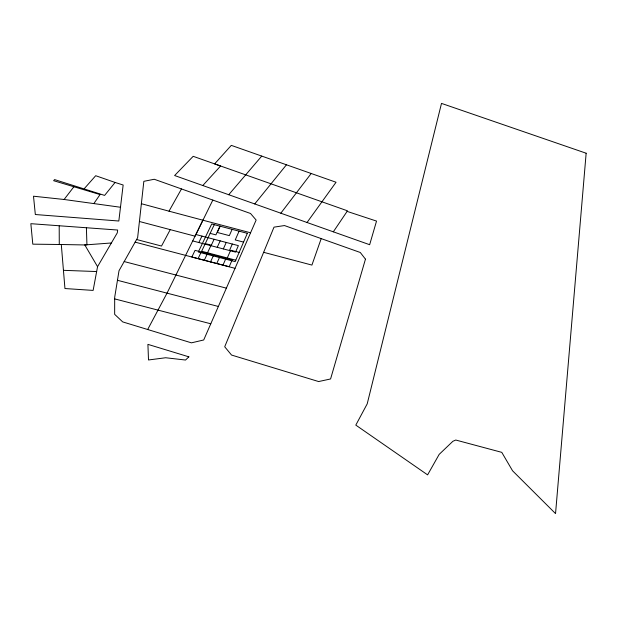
<?xml version="1.0" encoding="UTF-8"?>
<svg xmlns="http://www.w3.org/2000/svg" width="617" height="617" viewBox="0 0 617 617"><rect width="100%" height="100%" fill="white"/><g stroke="black" fill="none" stroke-linecap="round" stroke-linejoin="round"><path stroke-width="0.93" d="M97.555 266.675L93.128 290.406L64.947 288.54L61.299 244.517L32.794 244.162L30.85 223.686L117.654 230.033L117.292 232.84L97.555 266.675L84.807 244.949L61.299 244.517M321.202 238.602L311.917 265.079L263.636 252.314M235.031 268.333L203.71 339.975L191.44 342.844L122.698 321.904L114.654 314.338L114.685 297.301L119.012 270.74L137.63 237.699L143.838 181.329L154.25 179.262L250.533 213.49L256.14 220.053L235.031 268.333L135.123 242.149M227.272 257.96L230.681 250.232L239.126 252.43M239.095 231.167L235.231 239.928L243.568 242.103M222.984 265.109L225.953 258.415M229.447 250.51L232.316 244.031M216.768 263.49L219.775 256.803M223.331 248.913L226.246 242.45M232.146 229.354L229.323 235.617L217.284 232.47L220.192 226.223M210.544 261.87L213.605 255.199M217.215 247.317L220.176 240.861M207.543 252.785L211.122 245.126L205.276 243.607M219.976 226.169L215.911 234.876L210.135 233.373M204.312 260.251L207.428 253.587M211.099 245.72L214.099 239.28M198.08 258.631L201.242 251.975M214.269 224.673L201.651 251.242L235.787 260.197M198.844 242.527L201.952 236.103M212.834 200.085L195.072 236.188L139.411 221.495M250.587 232.794L202.9 220.2L167.045 293.114L147.671 329.517M170.246 229.64L161.515 246.052L136.604 239.519M141.37 203.71L169.004 211.176L181.483 188.941M333.327 231.822L347.487 210.821L193.183 156.317L174.626 175.529L369.652 244.71L376.532 221.087L347.109 211.392M94.008 203.348L100.062 194.563L53.633 180.704L54.566 179.586L104.612 195.412L115.086 182.455L123.153 185.015L118.826 221.017L35.331 214.523L33.503 196.214L64.106 199.484L120.608 207.273M307.027 222.498L336.049 182.246L231.306 145.373L214.616 163.898L220.601 165.996L202.8 185.524M311.192 173.5L280.82 213.204M73.901 186.75L64.106 199.484M286.45 164.785L254.728 203.942M261.747 156.093L228.73 194.725M84.282 188.64L95.697 175.714L115.086 182.455M111.392 242.975L84.807 244.949L86.935 244.795L86.403 227.866M63.528 270.331L96.645 271.549M124.187 261.562L226.37 288.147M117.454 280.295L218.364 306.456M114.677 298.89L210.79 323.786M195.867 234.514L238.378 245.62L235.555 252.106L192.72 240.931M169.004 211.176L202.916 220.207M59.201 225.961L59.278 244.502M586.15 153.224L555.539 513.606L512.58 470.802L501.768 452.346L455.778 440.037L452.886 441.286L439.181 454.374L427.604 474.866L355.808 425.105L367.208 403.857L441.502 103.394L586.15 153.224M365.457 259.148L330.581 378.961L318.627 381.553L231.545 355.053L224.711 346.777L274.002 227.149L284.468 225.552L360.289 252.492L365.457 259.148M247.34 233.326L235.17 261.623L198.312 252.021L211.708 224.002L247.34 233.326M232.115 260.019L229.2 266.729L191.848 257.011L195.057 250.363L232.115 260.019M188.856 356.834L185.532 360.035L165.657 357.752L148.504 359.973L147.91 344.363L188.856 356.834"/></g></svg>
